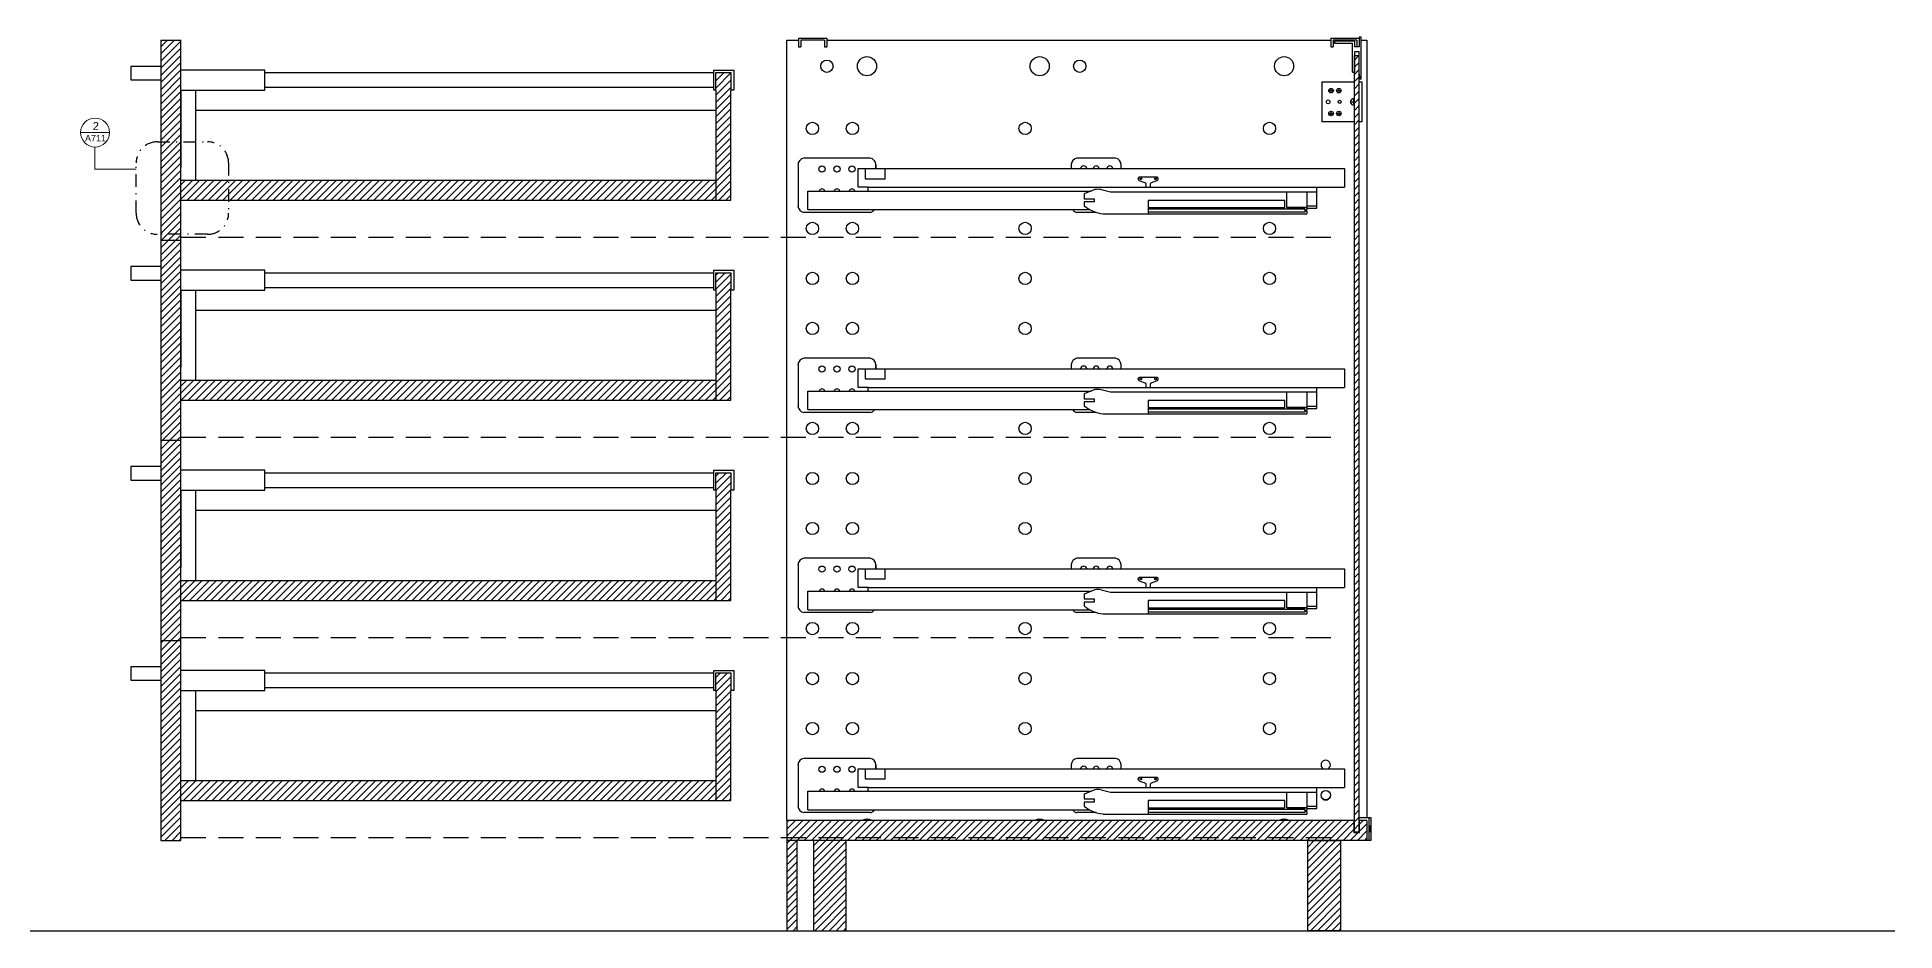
# Model space of a CAD drawing. Header units: millimetres. Extents: x 2635 to 3387, y 827 to 1078.
# Drawn here: x 2872.7 to 3058.4, y 913 to 1002.3 of the extents above; entities that cross this region are included whole.
import ezdxf
from ezdxf.enums import TextEntityAlignment as Align

# ---------------------------------------------------------------- set-up
doc = ezdxf.new("R2010")
doc.units = ezdxf.units.MM
doc.linetypes.add('HIDDEN', pattern=[0.375, 0.25, -0.125])
doc.linetypes.add('TRATTOPUNTO', pattern=[25.4, 12.7, -6.35, 0, -6.35])
doc.layers.add('A-ANNO-SYMB', color=3, linetype='Continuous', lineweight=15)
for name, color, linetype in [('FINESTRE', 4, 'Continuous'), ('G-ANNO-LOGO', 3, 'Continuous'), ('linee sezionate', 4, 'Continuous'), ('prospetti', 2, 'Continuous'), ('simboli tratteggiati', 1, 'Continuous'), ('viti', 5, 'Continuous')]:
    doc.layers.add(name, color=color, linetype=linetype)
doc.styles.add('ARIAL', font='arial.ttf')
doc.styles.get("Standard").update_dxf_attribs({"font": 'arial.ttf'})

# ---------------------------------------------------------------- blocks, each defined once
blk = doc.blocks.new('DETAGLI')
at = {"layer": 'A-ANNO-SYMB', "linetype": 'Continuous'}
blk.add_line((486.7, 356.2), (504.8, 356.2), dxfattribs=at)
blk.add_circle((495.7, 356.2), 9.05, dxfattribs=at)
for tag, p in [('TAVOLA', (495.7, 362.8)), ('SEZIONE', (495.7, 354.7))]:
    blk.add_attdef(tag, text='', height=5, dxfattribs=at).set_placement(p, align=Align.TOP_CENTER)

msp = doc.modelspace()

# ---------------------------------------------------------------- hatches: boundary and pattern name
at = {"layer": 'G-ANNO-LOGO'}
h = msp.add_hatch(dxfattribs=at)
h.set_pattern_fill('ANSI31', color=256, scale=0.16)
h.paths.add_polyline_path([(3003, 921.98), (2999.72, 921.98), (2999.72, 912.97), (3003, 912.97)])
h.paths.add_polyline_path([(2953.57, 921.99), (2950.28, 921.99), (2950.28, 912.97), (2953.57, 912.97)])
h.paths.add_polyline_path([(2948.64, 921.99), (2947.64, 921.99), (2947.64, 912.97), (2948.64, 912.97)])
h.paths.add_polyline_path([(3004.34, 923.99), (2947.64, 923.99), (2947.64, 921.99), (2948.64, 921.99), (3005.64, 921.99), (3005.64, 923.99), (3004.89, 923.99), (3004.89, 922.77), (3004.84, 922.77), (3004.34, 922.77), (3004.34, 922.82)])
h.paths.add_polyline_path([(3004.84, 1000.46), (3004.39, 1000.46), (3004.39, 922.82), (3004.84, 922.82)])
h.paths.add_polyline_path([(2942.03, 996.99), (2942.03, 998.74), (2940.53, 998.74), (2940.53, 996.99), (2940.53, 985.99), (2942.03, 985.99)])
h.paths.add_polyline_path([(2940.53, 987.99), (2891.8, 987.99), (2891.8, 985.99), (2940.53, 985.99)])
h.paths.add_polyline_path([(2891.8, 987.99), (2887.03, 987.99), (2887.03, 985.99), (2891.8, 985.99)])
h.paths.add_polyline_path([(2887.03, 991.82), (2885.03, 991.82), (2885.03, 982.58), (2887.03, 982.58)])
h.paths.add_polyline_path([(2887.03, 996.99), (2887.03, 1001.99), (2885.03, 1001.99), (2885.03, 991.82), (2887.03, 991.82)])
h.paths.add_polyline_path([(2887.03, 982.29), (2887.03, 982.58), (2885.03, 982.58), (2885.03, 981.99), (2887.03, 981.99)])
h.paths.add_polyline_path([(2887.03, 981.99), (2885.03, 981.99), (2885.03, 961.99), (2887.03, 961.99), (2887.03, 962.29)])
h.paths.add_polyline_path([(2887.03, 956.99), (2887.03, 961.99), (2885.03, 961.99), (2885.03, 941.99), (2887.03, 941.99), (2887.03, 942.29), (2887.03, 956.69)])
h.paths.add_polyline_path([(2887.03, 941.99), (2885.03, 941.99), (2885.03, 921.99), (2887.03, 921.99)])
h.paths.add_polyline_path([(2940.53, 927.99), (2887.03, 927.99), (2887.03, 925.99), (2940.53, 925.99)])
h.paths.add_polyline_path([(2942.03, 936.99), (2942.03, 938.74), (2940.53, 938.74), (2940.53, 936.99), (2940.53, 925.99), (2942.03, 925.99)])
h.paths.add_polyline_path([(2940.53, 947.99), (2887.03, 947.99), (2887.03, 945.99), (2940.53, 945.99)])
h.paths.add_polyline_path([(2942.03, 956.99), (2942.03, 958.74), (2940.53, 958.74), (2940.53, 956.99), (2940.53, 945.99), (2942.03, 945.99)])
h.paths.add_polyline_path([(2940.53, 967.99), (2887.03, 967.99), (2887.03, 965.99), (2940.53, 965.99)])
h.paths.add_polyline_path([(2942.03, 976.99), (2942.03, 978.74), (2940.53, 978.74), (2940.53, 976.99), (2940.53, 965.99), (2942.03, 965.99)])

# ---------------------------------------------------------------- linework, layer by layer
for p, q in [((2942.33, 998.99), (2942.33, 996.99)), ((3004.84, 997.46), (3004.84, 994.19)), ((2887.03, 961.99), (2887.03, 962.29))]:
    msp.add_line(p, q)
for centre in [(2950.18, 983.17), (2954.18, 983.17), (2950.18, 963.17), (2954.18, 963.17)]:
    msp.add_circle(centre, 0.614)
at = {"layer": 'A-ANNO-SYMB'}
for p, q in [((2878.44, 991.3), (2878.44, 989.1)), ((2878.44, 989.1), (2882.56, 989.1))]:
    msp.add_line(p, q, dxfattribs=at)
at = {"layer": 'FINESTRE'}
for p, q in [((3004.34, 923.99), (3004.34, 922.82)), ((3004.89, 922.77), (3004.89, 923.99)), ((3004.34, 922.82), (3004.34, 922.77)), ((3004.34, 922.77), (3004.84, 922.77)), ((3004.84, 922.77), (3004.89, 922.77)), ((2635.32, 912.97), (3058.42, 912.97))]:
    msp.add_line(p, q, dxfattribs=at)
for points in [[(2950.28, 921.99), (2950.28, 912.97), (2953.57, 912.97), (2953.57, 921.99)], [(3003, 921.98), (3003, 912.97), (2999.72, 912.97), (2999.72, 921.98)]]:
    msp.add_lwpolyline(points, close=True, dxfattribs=at)
at = {"layer": 'linee sezionate'}
for p, q in [((2885.03, 1001.99), (2885.03, 981.99)), ((2885.03, 1001.99), (2887.03, 1001.99)), ((2887.03, 981.99), (2887.03, 1001.99)), ((3003.86, 1001.99), (3004.27, 1001.99)), ((2940.53, 998.74), (2942.03, 998.74)), ((2940.53, 996.99), (2940.53, 998.74)), ((2942.03, 998.74), (2942.03, 996.99)), ((2887.03, 996.99), (2887.03, 989.29)), ((2887.03, 982.29), (2887.03, 996.69)), ((2940.53, 996.99), (2940.53, 985.99)), ((2942.03, 985.99), (2942.03, 996.99)), ((2887.03, 987.99), (2940.53, 987.99)), ((2887.03, 985.99), (2942.03, 985.99)), ((2885.03, 981.99), (2885.03, 961.99)), ((2885.03, 981.99), (2887.03, 981.99)), ((2885.03, 981.99), (2887.03, 981.99)), ((2887.03, 981.99), (2887.03, 982.29)), ((2887.03, 961.99), (2887.03, 981.99)), ((2940.53, 978.74), (2942.03, 978.74)), ((2940.53, 976.99), (2940.53, 978.74)), ((2942.03, 978.74), (2942.03, 976.99)), ((2887.03, 976.99), (2887.03, 969.29)), ((2887.03, 962.29), (2887.03, 976.69)), ((2940.53, 976.99), (2940.53, 965.99)), ((2942.03, 965.99), (2942.03, 976.99)), ((2887.03, 967.99), (2940.53, 967.99)), ((2887.03, 965.99), (2942.03, 965.99)), ((2885.03, 961.99), (2885.03, 941.99)), ((2885.03, 961.99), (2887.03, 961.99)), ((2885.03, 961.99), (2887.03, 961.99)), ((2887.03, 941.99), (2887.03, 961.99)), ((2940.53, 958.74), (2942.03, 958.74)), ((2940.53, 956.99), (2940.53, 958.74)), ((2942.03, 958.74), (2942.03, 956.99)), ((2887.03, 956.99), (2887.03, 949.29)), ((2940.53, 956.99), (2940.53, 945.99)), ((2942.03, 945.99), (2942.03, 956.99)), ((2887.03, 942.29), (2887.03, 956.69)), ((2887.03, 947.99), (2940.53, 947.99)), ((2887.03, 945.99), (2942.03, 945.99)), ((2885.03, 941.99), (2885.03, 921.99)), ((2885.03, 941.99), (2887.03, 941.99)), ((2885.03, 941.99), (2887.03, 941.99)), ((2887.03, 941.99), (2887.03, 942.29)), ((2887.03, 921.99), (2887.03, 941.99)), ((2940.53, 938.74), (2942.03, 938.74)), ((2940.53, 936.99), (2940.53, 938.74)), ((2942.03, 938.74), (2942.03, 936.99)), ((2887.03, 922.29), (2887.03, 936.69)), ((2940.53, 936.99), (2940.53, 925.99)), ((2942.03, 925.99), (2942.03, 936.99)), ((2887.03, 927.99), (2940.53, 927.99)), ((2887.03, 925.99), (2942.03, 925.99)), ((3004.34, 923.99), (2947.64, 923.99)), ((2947.64, 923.99), (2947.64, 912.96)), ((3005.64, 923.99), (3004.89, 923.99)), ((3005.64, 923.99), (3005.64, 921.99)), ((2885.03, 921.99), (2887.03, 921.99)), ((3005.64, 921.99), (2947.64, 921.99)), ((2948.64, 921.99), (2948.64, 912.96))]:
    msp.add_line(p, q, dxfattribs=at)
msp.add_lwpolyline([(3004.39, 1000.46), (3004.84, 1000.46), (3004.84, 922.82), (3004.39, 922.82)], close=True, dxfattribs=at)
at = {"layer": 'prospetti'}
for p, q in [((2947.64, 1001.99), (2948.79, 1001.99)), ((2947.64, 923.99), (2947.64, 1001.99)), ((2951.62, 1001.99), (3002.02, 1001.99)), ((3005.06, 1001.99), (3005.64, 1001.99)), ((3005.64, 1001.99), (3005.64, 994.29)), ((2885.03, 999.36), (2882.01, 999.36)), ((2882.01, 999.36), (2882.01, 998.01)), ((2882.01, 998.01), (2885.03, 998.01)), ((2895.42, 998.99), (2887.03, 998.99)), ((2895.42, 996.99), (2895.42, 998.99)), ((2895.42, 998.74), (2940.33, 998.74)), ((2940.33, 998.99), (2942.33, 998.99)), ((2940.33, 996.99), (2940.33, 998.99)), ((2942.33, 998.99), (2942.33, 996.99)), ((2887.03, 996.99), (2895.42, 996.99)), ((2888.53, 987.99), (2888.53, 996.99)), ((2940.33, 997.24), (2895.42, 997.24)), ((2940.53, 996.99), (2940.33, 996.99)), ((2942.33, 996.99), (2942.03, 996.99)), ((2888.53, 994.99), (2940.53, 994.99)), ((3005.64, 994.29), (3005.64, 924.29)), ((2885.03, 979.36), (2882.01, 979.36)), ((2882.01, 979.36), (2882.01, 978.01)), ((2882.01, 978.01), (2885.03, 978.01)), ((2895.42, 978.99), (2887.03, 978.99)), ((2895.42, 976.99), (2895.42, 978.99)), ((2895.42, 978.74), (2940.33, 978.74)), ((2940.33, 977.24), (2895.42, 977.24)), ((2940.33, 978.99), (2942.33, 978.99)), ((2940.33, 976.99), (2940.33, 978.99)), ((2942.33, 978.99), (2942.33, 976.99)), ((2942.33, 978.99), (2942.33, 976.99)), ((2887.03, 976.99), (2895.42, 976.99)), ((2888.53, 967.99), (2888.53, 976.99)), ((2940.53, 976.99), (2940.33, 976.99)), ((2942.33, 976.99), (2942.03, 976.99)), ((2888.53, 974.99), (2940.53, 974.99)), ((2885.03, 959.36), (2882.01, 959.36)), ((2882.01, 959.36), (2882.01, 958.01)), ((2895.42, 958.99), (2887.03, 958.99)), ((2895.42, 956.99), (2895.42, 958.99)), ((2895.42, 958.74), (2940.33, 958.74)), ((2940.33, 958.99), (2942.33, 958.99)), ((2940.33, 956.99), (2940.33, 958.99)), ((2942.33, 958.99), (2942.33, 956.99)), ((2942.33, 958.99), (2942.33, 956.99)), ((2882.01, 958.01), (2885.03, 958.01)), ((2887.03, 956.99), (2895.42, 956.99)), ((2888.53, 947.99), (2888.53, 956.99)), ((2940.33, 957.24), (2895.42, 957.24)), ((2940.53, 956.99), (2940.33, 956.99)), ((2942.33, 956.99), (2942.03, 956.99)), ((2888.53, 954.99), (2940.53, 954.99)), ((2885.03, 939.36), (2882.01, 939.36)), ((2882.01, 939.36), (2882.01, 938.01)), ((2895.42, 938.99), (2887.03, 938.99)), ((2895.42, 936.99), (2895.42, 938.99)), ((2895.42, 938.74), (2940.33, 938.74)), ((2940.33, 938.99), (2942.33, 938.99)), ((2940.33, 936.99), (2940.33, 938.99)), ((2942.33, 938.99), (2942.33, 936.99)), ((2942.33, 938.99), (2942.33, 936.99)), ((2882.01, 938.01), (2885.03, 938.01)), ((2887.03, 936.99), (2895.42, 936.99)), ((2888.53, 927.99), (2888.53, 936.99)), ((2940.33, 937.24), (2895.42, 937.24)), ((2940.53, 936.99), (2940.33, 936.99)), ((2942.33, 936.99), (2942.03, 936.99)), ((2888.53, 934.99), (2940.53, 934.99))]:
    msp.add_line(p, q, dxfattribs=at)
for centre, radius in [((2951.64, 999.38), 0.614), ((2951.64, 999.38), 0.614), ((2955.64, 999.38), 0.955), ((2955.64, 999.38), 0.955), ((2972.91, 999.38), 0.955), ((2972.91, 999.38), 0.955), ((2976.91, 999.38), 0.614), ((2976.91, 999.38), 0.614), ((2997.35, 999.38), 0.955), ((2997.35, 999.38), 0.955), ((2950.18, 993.17), 0.614), ((2954.18, 993.17), 0.614), ((2971.45, 993.17), 0.614), ((2995.89, 993.17), 0.614), ((2950.18, 983.17), 0.614), ((2954.18, 983.17), 0.614), ((2971.45, 983.17), 0.614), ((2995.89, 983.17), 0.614), ((2950.18, 978.17), 0.614), ((2950.18, 978.17), 0.614), ((2954.18, 978.17), 0.614), ((2954.18, 978.17), 0.614), ((2971.45, 978.17), 0.614), ((2995.89, 978.17), 0.614), ((2950.18, 973.17), 0.614), ((2950.18, 973.17), 0.614), ((2954.18, 973.17), 0.614), ((2954.18, 973.17), 0.614), ((2971.45, 973.17), 0.614), ((2995.89, 973.17), 0.614), ((2950.18, 963.17), 0.614), ((2954.18, 963.17), 0.614), ((2971.45, 963.17), 0.614), ((2995.89, 963.17), 0.614), ((2950.18, 958.17), 0.614), ((2950.18, 958.17), 0.614), ((2954.18, 958.17), 0.614), ((2954.18, 958.17), 0.614), ((2971.45, 958.17), 0.614), ((2995.89, 958.17), 0.614), ((2950.18, 953.17), 0.614), ((2950.18, 953.17), 0.614), ((2954.18, 953.17), 0.614), ((2954.18, 953.17), 0.614), ((2971.45, 953.17), 0.614), ((2971.45, 953.17), 0.614), ((2995.89, 953.17), 0.614), ((2995.89, 953.17), 0.614), ((2950.18, 943.17), 0.614), ((2950.18, 943.17), 0.614), ((2954.18, 943.17), 0.614), ((2954.18, 943.17), 0.614), ((2971.45, 943.17), 0.614), ((2995.89, 943.17), 0.614), ((2950.18, 938.17), 0.614), ((2950.18, 938.17), 0.614), ((2954.18, 938.17), 0.614), ((2954.18, 938.17), 0.614), ((2971.45, 938.17), 0.614), ((2995.89, 938.17), 0.614), ((2950.18, 933.17), 0.614), ((2950.18, 933.17), 0.614), ((2954.18, 933.17), 0.614), ((2954.18, 933.17), 0.614), ((2971.45, 933.17), 0.614), ((2995.89, 933.17), 0.614), ((3001.51, 926.51), 0.469)]:
    msp.add_circle(centre, radius, dxfattribs=at)
for centre, radius, start, end in [((3001.51, 929.54), 0.469, 301.4191, 238.5809), ((3001.51, 926.51), 0.469, 195.4149, 344.5851), ((2955.64, 923.17), 0.955, 58.8319, 121.1681), ((2972.91, 923.17), 0.955, 58.8319, 121.1681), ((2997.35, 923.17), 0.955, 58.8319, 121.1681)]:
    msp.add_arc(centre, radius, start, end, dxfattribs=at)
at = {"layer": 'simboli tratteggiati', "linetype": 'HIDDEN', "ltscale": 10}
for p, q in [((2887.03, 982.29), (3002.94, 982.29)), ((2887.03, 962.29), (3002.94, 962.29)), ((2887.03, 942.29), (3002.94, 942.29)), ((2887.03, 922.29), (3002.94, 922.29))]:
    msp.add_line(p, q, dxfattribs=at)
at = {"layer": 'simboli tratteggiati', "linetype": 'TRATTOPUNTO', "ltscale": 0.1}
msp.add_lwpolyline([(2889.7, 982.58), (2884.66, 982.58, -0.414214), (2882.56, 984.68), (2882.56, 989.72, -0.414214), (2884.66, 991.82), (2889.7, 991.82, -0.414214), (2891.8, 989.72), (2891.8, 984.68, -0.414214)], format="xyb", close=True, dxfattribs=at)
at = {"layer": 'viti'}
for p, q in [((2948.79, 1002.17), (2951.17, 1002.18)), ((2948.79, 1002.17), (2948.8, 1001.31)), ((2948.8, 1001.31), (2949.02, 1001.31)), ((2951.4, 1001.99), (2949.02, 1001.99)), ((2949.02, 1001.99), (2949.02, 1001.31)), ((2951.17, 1002.18), (2951.62, 1002.18)), ((2951.4, 1001.99), (2951.4, 1001.31)), ((2951.4, 1001.32), (2951.62, 1001.32)), ((2951.62, 1002.18), (2951.62, 1001.31)), ((3002.02, 1002.17), (3004.4, 1002.18)), ((3002.02, 1002.17), (3002.02, 1001.31)), ((3002.02, 1001.31), (3002.25, 1001.31)), ((3004.62, 1001.99), (3002.25, 1001.99)), ((3002.25, 1001.99), (3002.25, 1001.31)), ((3004.4, 1001.87), (3002.4, 1001.87)), ((3002.4, 1001.87), (3002.4, 1001.67)), ((3002.4, 1001.67), (3004.18, 1001.67)), ((3004.18, 1000.45), (3004.18, 1001.67)), ((3004.4, 1002.18), (3004.85, 1002.18)), ((3004.4, 1001.87), (3004.4, 1001.31)), ((3004.85, 1001.31), (3004.4, 1001.31)), ((3004.62, 1001.31), (3004.4, 1001.31)), ((3004.62, 1001.99), (3004.62, 1001.31)), ((3004.85, 1001.31), (3004.62, 1001.31)), ((3004.85, 1002.28), (3004.85, 1002.18)), ((3005.06, 1002.28), (3004.85, 1002.28)), ((3004.85, 1002.21), (3004.85, 1001.31)), ((3004.85, 1002.18), (3004.85, 1001.31)), ((3005.06, 998.1), (3005.06, 1002.28)), ((3004.18, 998.78), (3004.18, 1000.45)), ((3004.39, 1000.82), (3004.39, 998.79)), ((3004.85, 1000.82), (3004.39, 1000.82)), ((3004.85, 998.71), (3004.85, 1000.82)), ((3001.14, 997.82), (3004.39, 997.82)), ((3001.14, 997.82), (3001.14, 993.82)), ((3004.18, 998.78), (3004.39, 998.78)), ((3004.84, 997.82), (3005.14, 997.82)), ((3004.97, 998.1), (3004.85, 998.71)), ((3005.06, 998.1), (3004.97, 998.1)), ((3005.14, 997.82), (3005.14, 993.82)), ((3001.83, 996.94), (3002.26, 996.94)), ((3002.04, 997.15), (3002.04, 996.73)), ((3002.61, 996.94), (3003.04, 996.94)), ((3002.82, 997.15), (3002.82, 996.73)), ((3004.09, 995.82), (3004.39, 995.82)), ((3004.3, 996.04), (3004.3, 995.61)), ((3004.84, 997.46), (3004.84, 994.19)), ((3001.83, 994.66), (3002.26, 994.66)), ((3002.04, 994.87), (3002.04, 994.45)), ((3002.6, 994.66), (3003.03, 994.66)), ((3002.82, 994.87), (3002.82, 994.45)), ((3004.39, 993.82), (3001.14, 993.82)), ((3005.14, 993.82), (3004.84, 993.82)), ((2955.96, 990.19), (2949.32, 990.19)), ((2955.96, 990.19), (2949.32, 990.19)), ((2980.49, 990.19), (2976.63, 990.19)), ((2980.49, 990.19), (2976.63, 990.19)), ((2948.75, 989.55), (2948.75, 985.26)), ((2948.75, 989.55), (2948.75, 985.41)), ((2954.75, 987.28), (2954.75, 989.14)), ((2954.75, 989.14), (3003.38, 989.14)), ((2955.45, 989.14), (2955.45, 988.14)), ((2956.53, 989.14), (2956.53, 989.55)), ((2956.53, 989.55), (2956.53, 989.14)), ((2957.45, 988.14), (2957.45, 989.14)), ((2976.06, 989.55), (2976.06, 989.14)), ((2981.06, 989.14), (2981.06, 989.55)), ((2984.67, 988.28), (2982.87, 988.28)), ((3003.38, 989.14), (3003.38, 987.28)), ((2949.74, 985.05), (2949.74, 986.9)), ((2949.74, 986.9), (2978.05, 986.9)), ((2955.75, 987.28), (2954.75, 987.28)), ((2955.45, 988.14), (2957.45, 988.14)), ((2955.75, 986.88), (2955.75, 987.28)), ((2955.75, 987.28), (3003.38, 987.28)), ((2978.41, 987.05), (2977.37, 986.62)), ((2977.37, 986.62), (2977.37, 986.14)), ((2979.07, 987.05), (2979.99, 986.82)), ((2979.99, 986.82), (3000.61, 986.82)), ((2982.77, 988.09), (2982.77, 988.17)), ((2982.86, 987.95), (2983.49, 987.71)), ((2983.57, 987.28), (2983.57, 987.6)), ((2983.97, 987.6), (2983.97, 987.28)), ((2984.68, 987.95), (2984.05, 987.71)), ((2984.77, 988.09), (2984.77, 988.17)), ((2997.61, 985.25), (2997.61, 986.82)), ((2999.61, 986.82), (2999.61, 984.98)), ((3000.61, 985.18), (3000.61, 987.28)), ((2955.96, 984.77), (2949.32, 984.77)), ((2949.74, 985.05), (2977.91, 985.05)), ((2978.56, 984.77), (2976.63, 984.77)), ((2977.37, 986.14), (2978.37, 986.14)), ((2978.37, 985.82), (2977.37, 985.82)), ((2977.37, 985.82), (2977.37, 985.42)), ((2978.37, 986.14), (2978.37, 985.82)), ((2979.26, 984.63), (2999.61, 984.63)), ((2983.77, 985.97), (2983.77, 985.25)), ((2997.44, 985.97), (2983.77, 985.97)), ((2983.77, 985.25), (2983.77, 984.63)), ((2983.77, 985.25), (2997.44, 985.25)), ((2999.44, 985.09), (2983.77, 985.09)), ((2999.44, 984.8), (2983.77, 984.8)), ((2997.44, 985.25), (2997.44, 985.97)), ((2999.61, 985.25), (2997.61, 985.25)), ((2997.61, 985.25), (2999.61, 985.25)), ((2999.44, 984.98), (2999.44, 985.09)), ((2999.61, 984.98), (2999.44, 984.98)), ((2999.44, 984.9), (2999.44, 984.8)), ((2999.61, 984.9), (2999.44, 984.9)), ((3000.61, 985.38), (2999.61, 985.38)), ((2999.61, 985.18), (3000.61, 985.18)), ((2999.61, 984.9), (2999.61, 984.63)), ((2955.96, 970.19), (2949.32, 970.19)), ((2955.96, 970.19), (2949.32, 970.19)), ((2980.49, 970.19), (2976.63, 970.19)), ((2980.49, 970.19), (2976.63, 970.19)), ((2948.75, 969.55), (2948.75, 965.41)), ((2954.75, 967.28), (2954.75, 969.14)), ((2954.75, 969.14), (3003.38, 969.14)), ((2955.45, 969.14), (2955.45, 968.14)), ((2955.45, 968.14), (2957.45, 968.14)), ((2956.53, 969.14), (2956.53, 969.55)), ((2956.53, 969.55), (2956.53, 969.14)), ((2957.45, 968.14), (2957.45, 969.14)), ((2976.06, 969.55), (2976.06, 969.14)), ((2981.06, 969.14), (2981.06, 969.55)), ((2982.77, 968.09), (2982.77, 968.17)), ((2982.86, 967.95), (2983.49, 967.71)), ((2984.67, 968.28), (2982.87, 968.28)), ((2984.68, 967.95), (2984.05, 967.71)), ((2984.77, 968.09), (2984.77, 968.17)), ((3003.38, 969.14), (3003.38, 967.28)), ((2949.74, 965.05), (2949.74, 966.9)), ((2949.74, 966.9), (2978.05, 966.9)), ((2955.75, 967.28), (2954.75, 967.28)), ((2955.75, 966.88), (2955.75, 967.28)), ((2955.75, 967.28), (3003.38, 967.28)), ((2978.41, 967.05), (2977.37, 966.62)), ((2977.37, 966.62), (2977.37, 966.14)), ((2977.37, 966.14), (2978.37, 966.14)), ((2978.37, 966.14), (2978.37, 965.82)), ((2979.07, 967.05), (2979.99, 966.82)), ((2979.99, 966.82), (3000.61, 966.82)), ((2983.57, 967.28), (2983.57, 967.6)), ((2983.97, 967.6), (2983.97, 967.28)), ((2997.61, 965.25), (2997.61, 966.82)), ((2999.61, 966.82), (2999.61, 964.98)), ((3000.61, 965.18), (3000.61, 967.28)), ((2955.96, 964.77), (2949.32, 964.77)), ((2949.74, 965.05), (2977.91, 965.05)), ((2978.56, 964.77), (2976.63, 964.77)), ((2978.37, 965.82), (2977.37, 965.82)), ((2977.37, 965.82), (2977.37, 965.42)), ((2979.26, 964.63), (2999.61, 964.63)), ((2983.77, 965.97), (2983.77, 965.25)), ((2997.44, 965.97), (2983.77, 965.97)), ((2983.77, 965.25), (2983.77, 964.63)), ((2983.77, 965.25), (2997.44, 965.25)), ((2999.44, 965.09), (2983.77, 965.09)), ((2999.44, 964.8), (2983.77, 964.8)), ((2997.44, 965.25), (2997.44, 965.97)), ((2999.61, 965.25), (2997.61, 965.25)), ((2997.61, 965.25), (2999.61, 965.25)), ((2999.44, 964.98), (2999.44, 965.09)), ((2999.61, 964.98), (2999.44, 964.98)), ((2999.44, 964.9), (2999.44, 964.8)), ((2999.61, 964.9), (2999.44, 964.9)), ((3000.61, 965.38), (2999.61, 965.38)), ((2999.61, 965.18), (3000.61, 965.18)), ((2999.61, 964.9), (2999.61, 964.63)), ((2948.75, 949.55), (2948.75, 945.26)), ((2948.75, 949.55), (2948.75, 945.41)), ((2955.96, 950.19), (2949.32, 950.19)), ((2955.96, 950.19), (2949.32, 950.19)), ((2956.53, 949.14), (2956.53, 949.55)), ((2956.53, 949.55), (2956.53, 949.14)), ((2976.06, 949.55), (2976.06, 949.14)), ((2980.49, 950.19), (2976.63, 950.19)), ((2980.49, 950.19), (2976.63, 950.19)), ((2981.06, 949.14), (2981.06, 949.55)), ((2954.75, 947.28), (2954.75, 949.14)), ((2954.75, 949.14), (3003.38, 949.14)), ((2955.45, 949.14), (2955.45, 948.14)), ((2955.45, 948.14), (2957.45, 948.14)), ((2957.45, 948.14), (2957.45, 949.14)), ((2982.77, 948.09), (2982.77, 948.17)), ((2982.86, 947.95), (2983.49, 947.71)), ((2984.67, 948.28), (2982.87, 948.28)), ((2983.57, 947.28), (2983.57, 947.6)), ((2983.97, 947.6), (2983.97, 947.28)), ((2984.68, 947.95), (2984.05, 947.71)), ((2984.77, 948.09), (2984.77, 948.17)), ((3003.38, 949.14), (3003.38, 947.28)), ((2949.74, 945.05), (2949.74, 946.9)), ((2949.74, 946.9), (2978.05, 946.9)), ((2955.75, 947.28), (2954.75, 947.28)), ((2955.75, 946.88), (2955.75, 947.28)), ((2955.75, 947.28), (3003.38, 947.28)), ((2978.41, 947.05), (2977.37, 946.62)), ((2977.37, 946.62), (2977.37, 946.14)), ((2977.37, 946.14), (2978.37, 946.14)), ((2978.37, 945.82), (2977.37, 945.82)), ((2977.37, 945.82), (2977.37, 945.42)), ((2978.37, 946.14), (2978.37, 945.82)), ((2979.07, 947.05), (2979.99, 946.82)), ((2979.99, 946.82), (3000.61, 946.82)), ((2983.77, 945.97), (2983.77, 945.25)), ((2997.44, 945.97), (2983.77, 945.97)), ((2984.77, 947.2), (2984.77, 947.28)), ((2997.44, 945.25), (2997.44, 945.97)), ((2997.61, 945.25), (2997.61, 946.82)), ((2999.61, 946.82), (2999.61, 944.98)), ((3000.61, 945.18), (3000.61, 947.28)), ((2955.96, 944.77), (2949.32, 944.77)), ((2949.74, 945.05), (2977.91, 945.05)), ((2978.56, 944.77), (2976.63, 944.77)), ((2979.26, 944.63), (2999.61, 944.63)), ((2983.77, 945.25), (2983.77, 944.63)), ((2983.77, 945.25), (2997.44, 945.25)), ((2999.44, 945.09), (2983.77, 945.09)), ((2999.44, 944.8), (2983.77, 944.8)), ((2999.61, 945.25), (2997.61, 945.25)), ((2997.61, 945.25), (2999.61, 945.25)), ((2999.44, 944.98), (2999.44, 945.09)), ((2999.61, 944.98), (2999.44, 944.98)), ((2999.44, 944.9), (2999.44, 944.8)), ((2999.61, 944.9), (2999.44, 944.9)), ((3000.61, 945.38), (2999.61, 945.38)), ((2999.61, 945.18), (3000.61, 945.18)), ((2999.61, 944.9), (2999.61, 944.63)), ((2948.75, 929.55), (2948.75, 925.26)), ((2948.75, 929.55), (2948.75, 925.41)), ((2955.96, 930.19), (2949.32, 930.19)), ((2955.96, 930.19), (2949.32, 930.19)), ((2954.75, 927.28), (2954.75, 929.14)), ((2954.75, 929.14), (3003.38, 929.14)), ((2955.45, 929.14), (2955.45, 928.14)), ((2956.53, 929.14), (2956.53, 929.55)), ((2956.53, 929.55), (2956.53, 929.14)), ((2957.45, 928.14), (2957.45, 929.14)), ((2976.06, 929.55), (2976.06, 929.14)), ((2980.49, 930.19), (2976.63, 930.19)), ((2980.49, 930.19), (2976.63, 930.19)), ((2981.06, 929.14), (2981.06, 929.55)), ((3003.38, 929.14), (3003.38, 927.28)), ((2955.75, 927.28), (2954.75, 927.28)), ((2955.45, 928.14), (2957.45, 928.14)), ((2955.75, 926.88), (2955.75, 927.28)), ((2955.75, 927.28), (3003.38, 927.28)), ((2978.41, 927.05), (2977.37, 926.62)), ((2979.07, 927.05), (2979.99, 926.82)), ((2982.77, 928.09), (2982.77, 928.17)), ((2982.86, 927.95), (2983.49, 927.71)), ((2984.67, 928.28), (2982.87, 928.28)), ((2983.57, 927.28), (2983.57, 927.6)), ((2983.97, 927.6), (2983.97, 927.28)), ((2984.68, 927.95), (2984.05, 927.71)), ((2984.77, 928.09), (2984.77, 928.17)), ((3000.61, 925.18), (3000.61, 927.28)), ((2949.74, 925.05), (2949.74, 926.9)), ((2949.74, 926.9), (2978.05, 926.9)), ((2977.37, 926.62), (2977.37, 926.14)), ((2977.37, 926.14), (2978.37, 926.14)), ((2978.37, 925.82), (2977.37, 925.82)), ((2977.37, 925.82), (2977.37, 925.42)), ((2978.37, 926.14), (2978.37, 925.82)), ((2979.99, 926.82), (3000.61, 926.82)), ((2983.77, 925.97), (2983.77, 925.25)), ((2997.44, 925.97), (2983.77, 925.97)), ((2983.77, 925.25), (2983.77, 924.63)), ((2983.77, 925.25), (2997.44, 925.25)), ((2997.44, 925.25), (2997.44, 925.97)), ((2997.61, 925.25), (2997.61, 926.82)), ((2999.61, 925.25), (2997.61, 925.25)), ((2997.61, 925.25), (2999.61, 925.25)), ((2999.61, 926.82), (2999.61, 924.98)), ((3000.61, 925.38), (2999.61, 925.38)), ((2999.61, 925.18), (3000.61, 925.18)), ((2955.96, 924.77), (2949.32, 924.77)), ((2949.74, 925.05), (2977.91, 925.05)), ((2978.56, 924.77), (2976.63, 924.77)), ((2979.26, 924.63), (2999.61, 924.63)), ((2999.44, 925.09), (2983.77, 925.09)), ((2999.44, 924.8), (2983.77, 924.8)), ((2999.44, 924.98), (2999.44, 925.09)), ((2999.61, 924.98), (2999.44, 924.98)), ((2999.44, 924.9), (2999.44, 924.8)), ((2999.61, 924.9), (2999.44, 924.9)), ((2999.61, 924.9), (2999.61, 924.63)), ((3004.84, 924.29), (3005.84, 924.29)), ((3005.84, 924.29), (3005.84, 921.99)), ((3005.84, 924.29), (3006.04, 924.29)), ((3005.96, 923.42), (3005.84, 923.42)), ((3005.96, 922.85), (3005.96, 923.42)), ((3006.04, 924.29), (3006.04, 921.99)), ((3005.84, 921.99), (3005.64, 921.99)), ((3005.96, 922.85), (3005.84, 922.85)), ((3006.04, 921.99), (3005.84, 921.99)), ((3006.04, 921.99), (3006.04, 921.99))]:
    msp.add_line(p, q, dxfattribs=at)
for centre, radius in [((3001.76, 995.82), 0.186), ((3002.05, 996.94), 0.227), ((3002.82, 996.94), 0.227), ((3002.91, 995.82), 0.15), ((3002.05, 994.66), 0.227), ((3002.82, 994.66), 0.227), ((3002.82, 994.66), 0.227), ((2951.14, 989.11), 0.308), ((2951.14, 989.11), 0.308), ((2952.64, 989.11), 0.308), ((2952.64, 989.11), 0.308), ((2954.14, 989.11), 0.308), ((2954.14, 989.11), 0.308), ((2983.03, 988.13), 0.0864), ((2984.5, 988.13), 0.0864), ((2951.14, 969.11), 0.308), ((2951.14, 969.11), 0.308), ((2952.64, 969.11), 0.308), ((2952.64, 969.11), 0.308), ((2954.14, 969.11), 0.308), ((2954.14, 969.11), 0.308), ((2983.03, 968.13), 0.0864), ((2984.5, 968.13), 0.0864), ((2951.14, 949.11), 0.308), ((2951.14, 949.11), 0.308), ((2952.64, 949.11), 0.308), ((2952.64, 949.11), 0.308), ((2954.14, 949.11), 0.308), ((2954.14, 949.11), 0.308), ((2983.03, 948.13), 0.0864), ((2984.5, 948.13), 0.0864), ((2951.14, 929.11), 0.308), ((2951.14, 929.11), 0.308), ((2952.64, 929.11), 0.308), ((2952.64, 929.11), 0.308), ((2954.14, 929.11), 0.308), ((2954.14, 929.11), 0.308), ((2983.03, 928.13), 0.0864), ((2984.5, 928.13), 0.0864)]:
    msp.add_circle(centre, radius, dxfattribs=at)
for centre, radius, start, end in [((3004.3, 995.82), 0.31, 72.4134, 287.5866), ((2949.43, 989.51), 0.69, 99.8541, 177.0588), ((2949.43, 989.51), 0.69, 99.8541, 177.0588), ((2955.84, 989.51), 0.69, 2.9412, 80.1459), ((2955.84, 989.51), 0.69, 2.9412, 80.1459), ((2976.75, 989.51), 0.69, 99.8541, 177.0588), ((2976.75, 989.51), 0.69, 99.8541, 177.0588), ((2980.37, 989.51), 0.69, 2.9412, 80.1459), ((2980.37, 989.51), 0.69, 2.9412, 80.1459), ((2977.31, 989.1), 0.308, 7.6624, 172.3376), ((2978.55, 989.1), 0.308, 7.6624, 172.3376), ((2979.93, 989.1), 0.308, 7.6624, 172.3376), ((2982.9, 988.15), 0.133, 103.0025, 171.0095), ((2984.64, 988.15), 0.133, 8.9905, 76.9975), ((2951.14, 986.81), 0.308, 17.0805, 162.9195), ((2952.64, 986.81), 0.308, 17.0805, 162.9195), ((2954.14, 986.81), 0.308, 17.0805, 162.9195), ((2978.74, 985.33), 1.75, 79.1791, 100.7634), ((2982.91, 988.09), 0.145, 179.5495, 248.9349), ((2983.45, 987.59), 0.12, 354.9325, 77.4453), ((2984.09, 987.59), 0.12, 102.5547, 185.0675), ((2984.62, 988.09), 0.145, 291.0651, 0.4505), ((2949.43, 985.45), 0.69, 182.9412, 260.1459), ((2955.84, 985.45), 0.69, 279.8541, 318.4564), ((2976.69, 985.27), 0.505, 206.1394, 263.7322), ((2979.57, 988.03), 3.41, 229.8322, 264.7149), ((2949.43, 969.51), 0.69, 99.8541, 177.0588), ((2955.84, 969.51), 0.69, 2.9412, 80.1459), ((2955.84, 969.51), 0.69, 2.9412, 80.1459), ((2976.75, 969.51), 0.69, 99.8541, 177.0588), ((2976.75, 969.51), 0.69, 99.8541, 177.0588), ((2980.37, 969.51), 0.69, 2.9412, 80.1459), ((2980.37, 969.51), 0.69, 2.9412, 80.1459), ((2977.31, 969.1), 0.308, 7.6624, 172.3376), ((2978.55, 969.1), 0.308, 7.6624, 172.3376), ((2979.93, 969.1), 0.308, 7.6624, 172.3376), ((2982.9, 968.15), 0.133, 103.0025, 171.0095), ((2982.91, 968.09), 0.145, 179.5495, 248.9349), ((2984.64, 968.15), 0.133, 8.9905, 76.9975), ((2984.62, 968.09), 0.145, 291.0651, 0.4505), ((2951.14, 966.81), 0.308, 17.0805, 162.9195), ((2952.64, 966.81), 0.308, 17.0805, 162.9195), ((2954.14, 966.81), 0.308, 17.0805, 162.9195), ((2978.74, 965.33), 1.75, 79.1791, 100.7634), ((2983.45, 967.59), 0.12, 354.9325, 77.4453), ((2984.09, 967.59), 0.12, 102.5547, 185.0675), ((2949.43, 965.45), 0.69, 182.9412, 260.1459), ((2955.84, 965.45), 0.69, 279.8541, 318.4564), ((2976.69, 965.27), 0.505, 206.1394, 263.7322), ((2979.57, 968.03), 3.41, 229.8322, 264.7149), ((2949.43, 949.51), 0.69, 99.8541, 177.0588), ((2949.43, 949.51), 0.69, 99.8541, 177.0588), ((2955.84, 949.51), 0.69, 2.9412, 80.1459), ((2955.84, 949.51), 0.69, 2.9412, 80.1459), ((2976.75, 949.51), 0.69, 99.8541, 177.0588), ((2976.75, 949.51), 0.69, 99.8541, 177.0588), ((2977.31, 949.1), 0.308, 7.6624, 172.3376), ((2978.55, 949.1), 0.308, 7.6624, 172.3376), ((2979.93, 949.1), 0.308, 7.6624, 172.3376), ((2980.37, 949.51), 0.69, 2.9412, 80.1459), ((2980.37, 949.51), 0.69, 2.9412, 80.1459), ((2982.9, 948.15), 0.133, 103.0025, 171.0095), ((2982.91, 948.09), 0.145, 179.5495, 248.9349), ((2983.45, 947.59), 0.12, 354.9325, 77.4453), ((2984.09, 947.59), 0.12, 102.5547, 185.0675), ((2984.64, 948.15), 0.133, 8.9905, 76.9975), ((2984.62, 948.09), 0.145, 291.0651, 0.4505), ((2951.14, 946.81), 0.308, 17.0805, 162.9195), ((2952.64, 946.81), 0.308, 17.0805, 162.9195), ((2954.14, 946.81), 0.308, 17.0805, 162.9195), ((2978.74, 945.33), 1.75, 79.1791, 100.7634), ((2949.43, 945.45), 0.69, 182.9412, 260.1459), ((2955.84, 945.45), 0.69, 279.8541, 318.4564), ((2976.69, 945.27), 0.505, 206.1394, 263.7322), ((2979.57, 948.03), 3.41, 229.8322, 264.7149), ((2949.43, 929.51), 0.69, 99.8541, 177.0588), ((2949.43, 929.51), 0.69, 99.8541, 177.0588), ((2955.84, 929.51), 0.69, 2.9412, 80.1459), ((2955.84, 929.51), 0.69, 2.9412, 80.1459), ((2976.75, 929.51), 0.69, 99.8541, 177.0588), ((2976.75, 929.51), 0.69, 99.8541, 177.0588), ((2977.31, 929.1), 0.308, 7.6624, 172.3376), ((2978.55, 929.1), 0.308, 7.6624, 172.3376), ((2979.93, 929.1), 0.308, 7.6624, 172.3376), ((2980.37, 929.51), 0.69, 2.9412, 80.1459), ((2980.37, 929.51), 0.69, 2.9412, 80.1459), ((2951.14, 926.81), 0.308, 17.0805, 162.9195), ((2952.64, 926.81), 0.308, 17.0805, 162.9195), ((2954.14, 926.81), 0.308, 17.0805, 162.9195), ((2978.74, 925.33), 1.75, 79.1791, 100.7634), ((2982.9, 928.15), 0.133, 103.0025, 171.0095), ((2982.91, 928.09), 0.145, 179.5495, 248.9349), ((2983.45, 927.59), 0.12, 354.9325, 77.4453), ((2984.09, 927.59), 0.12, 102.5547, 185.0675), ((2984.64, 928.15), 0.133, 8.9905, 76.9975), ((2984.62, 928.09), 0.145, 291.0651, 0.4505), ((2949.43, 925.45), 0.69, 182.9412, 260.1459), ((2979.57, 928.03), 3.41, 229.8322, 264.7149), ((2955.84, 925.45), 0.69, 279.8541, 318.4564), ((2976.69, 925.27), 0.505, 206.1394, 263.7322)]:
    msp.add_arc(centre, radius, start, end, dxfattribs=at)

# ---------------------------------------------------------------- block references
at = {"layer": 'A-ANNO-SYMB'}
ref = msp.add_blockref('DETAGLI', (2957.76, 935.76), dxfattribs=dict(at, xscale=-0.16, yscale=0.16, zscale=0.16))
ref.add_attrib('SEZIONE', 'A711', dxfattribs={"linetype": 'Continuous', "height": 0.64, "style": 'ARIAL'}).set_placement((2878.49, 992.51), align=Align.TOP_CENTER)
ref.add_attrib('TAVOLA', '2', dxfattribs={"linetype": 'Continuous', "height": 0.8, "style": 'ARIAL'}).set_placement((2878.53, 993.8), align=Align.TOP_CENTER)

doc.saveas('drawing.dxf')
